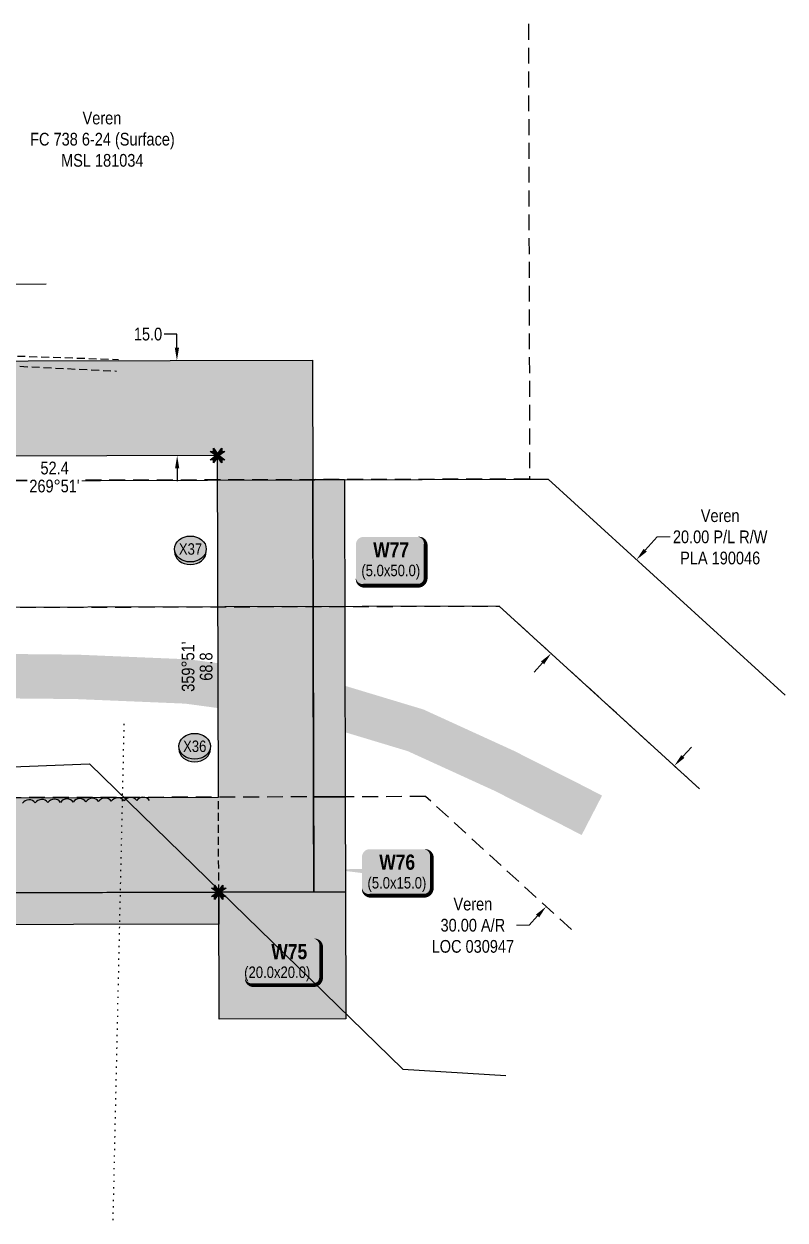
# Model space of a CAD drawing. Extents: x 471563 to 508050, y 6028961 to 6050146.
# Drawn here: x 476458 to 477058, y 6040316 to 6041258 of the extents above; entities that cross this region are included whole.
import ezdxf
from ezdxf.enums import TextEntityAlignment as Align

# ---------------------------------------------------------------- set-up
doc = ezdxf.new("R2010")
doc.units = 0
doc.header["$LTSCALE"] = 5
doc.header["$PDSIZE"] = 0.5
for name, pattern in [('0', [1, 1, 0]), ('foc-ACCESSROAD', [3.75, 2.5, -1.25]), ('foc-TOPO', [1, 0.2, -0.8]), ('foc-TRAV', [1.875, 1.25, -0.625]), ('UG_PIPE', [1.875, 1.25, -0.625])]:
    doc.linetypes.add(name, pattern=pattern)
doc.layers.get('Defpoints').update_dxf_attribs({"color": 9})
for name, color, linetype in [('AS-PIPE-AG', 44, 'Continuous'), ('AS-PIPE-UG', 44, 'UG_PIPE'), ('AS-ROADS', 254, 'Continuous'), ('C-AR', 13, 'foc-ACCESSROAD'), ('C-RW', 13, 'Continuous'), ('C-WS', 13, 'foc-ACCESSROAD'), ('L-BD1', 253, 'Continuous'), ('L-MON', 1, 'Continuous'), ('P-CROSSINGS', 250, 'Continuous'), ('P-PROPOSED', 10, 'Continuous'), ('P-PROPOSED-H', 21, 'Continuous'), ('P-TEMP-BLOCKS', 250, 'Continuous'), ('P-TEMP-H', 41, 'Continuous'), ('P-TEMP_WORKSPACE', 46, 'Continuous'), ('P-TRAV', 4, 'foc-TRAV'), ('P-TXT', 4, 'Continuous'), ('P-WORKAREA', 113, 'Continuous'), ('P-WORKAREA-H', 111, 'Continuous'), ('T-BUSH', 110, '0'), ('T-VEGETATION-CHANGE', 104, 'foc-TOPO'), ('WETLAND', 143, 'Continuous')]:
    doc.layers.add(name, color=color, linetype=linetype)
doc.layers.add('C-AR-T', color=13, linetype='Continuous', lineweight=9)
doc.styles.add('80', font='ARIALN.TTF', dxfattribs={"height": 10})
doc.styles.add('80CG', font='ARIALN.TTF', dxfattribs={"height": 10})
doc.styles.add('80L', font='ARIALN.TTF', dxfattribs={"height": 10})
doc.styles.add('BOLD', font='ARIALNB.TTF')
doc.styles.add('Crossing', font='ARIALN.TTF', dxfattribs={"height": 10})
doc.dimstyles.new('Compass 5 000', dxfattribs={"dimscale": 5, "dimtxt": 9, "dimasz": 2, "dimexe": 0.2, "dimexo": 0.0625, "dimgap": 0.5, "dimtad": 0, "dimtih": 1, "dimtoh": 1, "dimzin": 0, "dimdsep": 46, "dimtxsty": '80CG', "dimcen": 0.1, "dimse1": 1, "dimse2": 1, "dimclrd": 256, "dimclrt": 256, "dimaunit": 1, "dimadec": 4, "dimazin": 0, "dimtfac": 0.06, "dimtofl": 0, "dimtmove": 0, "dimatfit": 1, "dimfxl": 0.2, "dimtolj": 1, "dimtzin": 0, "dimlwd": -1, "dimarcsym": 0})

# ---------------------------------------------------------------- blocks, each defined once
blk = doc.blocks.new('xing2')
h = blk.add_hatch(color=50)
h.dxf.hatch_style = 1
edge = h.paths.add_edge_path()
edge.add_ellipse((0, 0), major_axis=(-12.5, 0), ratio=0.8162973455633619, start_angle=0, end_angle=360)
h = blk.add_hatch(color=250)
h.dxf.hatch_style = 1
edge = h.paths.add_edge_path()
edge.add_ellipse((0, -2.047489049626165), major_axis=(-12.5, 0), ratio=0.8162973455633619, start_angle=0, end_angle=180)
edge.add_line((12.5, -2.047489049626165), (12.5, 0))
edge.add_ellipse((0, 0), major_axis=(-12.5, 0), ratio=0.8162973455633619, start_angle=0, end_angle=180, ccw=False)
edge.add_line((-12.5, 0), (-12.5, -2.047489049626165))
at = {"color": 250}
blk.add_ellipse((0, 0), major_axis=(-12.5, 0), ratio=0.8162973455633619, dxfattribs=at)
blk.add_ellipse((0, -2.047489049626165), major_axis=(-12.5, 0), ratio=0.8162973455633619, start_param=0, end_param=3.141592653589793, dxfattribs=at)
at = {"color": 250, "style": 'Crossing'}
blk.add_attdef('CROSSING', text='', height=9, dxfattribs=at).set_placement((0.08916442567715421, 0.0199513138486509), align=Align.MIDDLE_CENTER)
at = {"color": 250, "style": 'Crossing', "flags": 1}
for tag, p in [('OWNER', (0.08916442567715421, -12.49201765665748)), ('DESCRIPTION', (0.08916442567715421, -25.770021277247)), ('LOCATION', (0.08916442567715421, -39.30337514164421)), ('DWG_REF', (0.08916442567715421, -52.83672900604233))]:
    blk.add_attdef(tag, text='', height=9, dxfattribs=at).set_placement(p, align=Align.MIDDLE_CENTER)
blk = doc.blocks.new('TEMP')
h = blk.add_hatch(color=255)
h.dxf.hatch_style = 1
h.paths.add_polyline_path([(-5.274162218071865e-10, 0.2514284397220763), (-0.6656854269836916, 1.152061669657268), (-0.6656854269836914, 0.6656854303339061), (-1.152061663105632, 0.6656854303339061), (-0.2514284404497631, 5.273246284076549e-10), (-1.152061661774314, -0.665685419564579), (-0.6656854224511335, -0.6656854195645793), (-0.6656854224511335, -1.152061655686338), (-5.273248504522599e-10, -0.2514284436956583), (0.6656854183820542, -1.152061663420681), (0.6656854183820542, -0.6656854208922597), (1.152061656810019, -0.6656854053035203), (0.2514284429676993, 5.273251835191672e-10), (1.152061671303363, 0.6656854258011662), (0.6656854287749412, 0.6656854258011663), (0.6656854131859291, 1.15206166422904)])
h.paths.add_polyline_path([(0.5656854229146121, 0.8485281473411305), (0.5656854319800914, 0.5656854258011663), (0.8485281444547581, 0.5656854258011663), (0.08318903393992505, -1.110223024625157e-16), (0.8485281399220184, -0.5656854150320215), (0.5656854183820542, -0.5656854240973189), (0.5656854183820542, -0.8485281365719858), (1.110223024625157e-16, -0.08318903609469996), (-0.5656854224511336, -0.848528132039064), (-0.5656854224511336, -0.5656854195645794), (-0.8485281349258003, -0.5656854195645796), (-0.08318903284889523, 0), (-0.8485281394583577, 0.5656854303339061), (-0.5656854269836913, 0.5656854303339061), (-0.5656854269836913, 0.8485281428085727), (0, 0.08318903069412065)], flags=16)
h = blk.add_hatch(color=1)
h.dxf.hatch_style = 1
h.paths.add_polyline_path([(0, 0.08318903069412048), (-0.5656854269836913, 0.8485281428085726), (-0.5656854269836911, 0.5656854303339061), (-0.8485281394583579, 0.5656854303339061), (-0.08318903284889523, 0), (-0.8485281349258, -0.5656854195645791), (-0.5656854224511336, -0.5656854195645792), (-0.5656854224511336, -0.8485281320390639), (1.110223024625157e-16, -0.08318903609469996), (0.5656854183820542, -0.8485281365719854), (0.5656854183820542, -0.5656854240973188), (0.8485281399220186, -0.5656854150320215), (0.08318903393992516, -5.551115123125783e-17), (0.8485281444547583, 0.5656854258011663), (0.5656854319800915, 0.5656854258011663), (0.5656854229146121, 0.8485281473411305)])
h = blk.add_hatch(color=1)
h.dxf.hatch_style = 1
h.paths.add_polyline_path([(-0.0831890328488953, 0), (-0.8485281394583578, 0.5656854303339061), (-0.5656854269836913, 0.5656854303339061), (-0.5656854269836913, 0.8485281428085727), (0, 0.0831890306941205), (0.5656854229146121, 0.8485281473411305), (0.5656854319800914, 0.5656854258011663), (0.8485281444547581, 0.5656854258011663), (0.0831890339399252, 0), (0.8485281399220184, -0.5656854150320214), (0.5656854183820542, -0.5656854240973189), (0.5656854183820542, -0.8485281365719856), (0, -0.08318903609469999), (-0.5656854224511335, -0.848528132039064), (-0.5656854224511335, -0.5656854195645792), (-0.8485281349258001, -0.5656854195645792)])
at = {"color": 1}
for p, q in [((-0.0831890328488953, 0), (0.0831890339399252, 0)), ((0, 0.0831890306941205), (0, -0.08318903609469999))]:
    blk.add_line(p, q, dxfattribs=at)
at = {"color": 255, "flags": 128}
blk.add_lwpolyline([(-0.251428440449763, 5.27325e-10), (-1.152061663105632, 0.6656854303339061), (-0.6656854269836914, 0.6656854303339061), (-0.6656854269836914, 1.152061669657268), (-5.274159999999999e-10, 0.2514284397220763), (0.6656854131859291, 1.15206166422904), (0.6656854287749412, 0.6656854258011663), (1.152061671303363, 0.6656854258011663), (0.2514284429676991, 5.27325e-10), (1.152061656810019, -0.6656854053035204), (0.6656854183820542, -0.6656854208922596), (0.6656854183820542, -1.152061663420681), (-5.27325e-10, -0.2514284436956586), (-0.6656854224511335, -1.152061655686338), (-0.6656854224511335, -0.6656854195645793), (-1.152061661774314, -0.6656854195645793)], close=True, dxfattribs=at)
at = {"color": 1, "flags": 128}
blk.add_lwpolyline([(-0.0831890328488953, 0), (-0.8485281394583578, 0.5656854303339061), (-0.5656854269836913, 0.5656854303339061), (-0.5656854269836913, 0.8485281428085727), (0, 0.0831890306941205), (0.5656854229146121, 0.8485281473411305), (0.5656854319800914, 0.5656854258011663), (0.8485281444547581, 0.5656854258011663), (0.0831890339399252, 0), (0.8485281399220184, -0.5656854150320214), (0.5656854183820542, -0.5656854240973189), (0.5656854183820542, -0.8485281365719856), (0, -0.08318903609469999), (-0.5656854224511335, -0.848528132039064), (-0.5656854224511335, -0.5656854195645792), (-0.8485281349258001, -0.5656854195645792)], close=True, dxfattribs=at)
blk = doc.blocks.new('*U82')
h = blk.add_hatch(color=191)
edge = h.paths.add_edge_path()
edge.add_line((-23.99999999999998, -18.12467346899211), (23.99999999999998, -18.12467346899211))
edge.add_arc((23.99999999999998, -12.12467346899211), 6, 270, 360)
edge.add_line((29.99999999999998, -12.12467346899211), (29.99999999999998, 12.5))
edge.add_arc((23.99999999999998, 12.5), 6, 0, 90)
edge.add_line((23.99999999999998, 18.5), (-23.99999999999998, 18.5))
edge.add_arc((-23.99999999999998, 12.5), 6, 90, 180)
edge.add_line((-29.99999999999998, 12.5), (-29.99999999999998, -12.12467346899211))
edge.add_arc((-23.99999999999998, -12.12467346899211), 6, 180, 270)
at = {"color": 250, "flags": 128}
blk.add_lwpolyline([(-23.99999999999998, -18.12467346899211, 3, 3, 0), (23.99999999999998, -18.12467346899211, 3, 3, 0.414213562373095), (29.99999999999998, -12.12467346899211, 3, 3, 0), (29.99999999999998, 12.5, 3, 0, 0.414213562373095), (23.99999999999998, 18.5, 0, 0, 0), (-23.99999999999998, 18.5, 0, 0, 0.414213562373095), (-29.99999999999998, 12.5, 0, 0, 0), (-29.99999999999998, -12.12467346899211, 0, 3, 0.414213562373095)], format="xyseb", close=True, dxfattribs=at)
at = {"flags": 128}
blk.add_lwpolyline([(27.24396544573335, 13.55995301634605, 0, 7.499999999999999, 0), (-3.398394867633905e-15, 3.944304526105059e-31, 0, 0, 0)], format="xyseb", dxfattribs=at)
at = {"color": 250}
for tag, p, height, style in [('TEMP_AREA_W1_001', (-9.212824010914055, 2.244292974654144), 12, 'BOLD'), ('ENTER_TEXT_001', (-30.65893587994544, -12.47010782646594), 9, '80')]:
    blk.add_attdef(tag, p, '', height=height, dxfattribs=dict(at, style=style))
blk = doc.blocks.new('*U332')
h = blk.add_hatch(color=191)
edge = h.paths.add_edge_path()
edge.add_line((-21.49999999999998, -18.12467346899211), (21.49999999999998, -18.12467346899211))
edge.add_arc((21.49999999999998, -12.12467346899211), 6, 270, 360)
edge.add_line((27.49999999999998, -12.12467346899211), (27.49999999999998, 12.5))
edge.add_arc((21.49999999999998, 12.5), 6, 0, 90)
edge.add_line((21.49999999999998, 18.5), (-21.49999999999998, 18.5))
edge.add_arc((-21.49999999999998, 12.5), 6, 90, 180)
edge.add_line((-27.49999999999998, 12.5), (-27.49999999999998, -12.12467346899211))
edge.add_arc((-21.49999999999998, -12.12467346899211), 6, 180, 270)
at = {"color": 250, "flags": 128}
blk.add_lwpolyline([(-21.49999999999998, -18.12467346899211, 3, 3, 0), (21.49999999999998, -18.12467346899211, 3, 3, 0.414213562373095), (27.49999999999998, -12.12467346899211, 3, 3, 0), (27.49999999999998, 12.5, 3, 0, 0.414213562373095), (21.49999999999998, 18.5, 0, 0, 0), (-21.49999999999998, 18.5, 0, 0, 0.414213562373095), (-27.49999999999998, 12.5, 0, 0, 0), (-27.49999999999998, -12.12467346899211, 0, 3, 0.414213562373095)], format="xyseb", close=True, dxfattribs=at)
at = {"flags": 128}
blk.add_lwpolyline([(-49.35291330517295, 2.498723335484804, 0, 7.499999999999999, 0), (-3.398394867633905e-15, -3.944304526105059e-31, 0, 0, 0)], format="xyseb", dxfattribs=at)
at = {"color": 250}
for tag, p, height, style in [('TEMP_AREA_W1_001', (-9.212824010914055, 2.244292974654144), 12, 'BOLD'), ('ENTER_TEXT_001', (-30.65893587994544, -12.47010782646594), 9, '80')]:
    blk.add_attdef(tag, p, '', height=height, dxfattribs=dict(at, style=style))
blk = doc.blocks.new('*U333')
h = blk.add_hatch(color=111)
edge = h.paths.add_edge_path()
edge.add_line((-21.49999999999998, -20), (21.49999999999998, -20))
edge.add_arc((21.49999999999998, -14), 6, 270, 360)
edge.add_line((27.49999999999998, -14), (27.49999999999998, 12.5))
edge.add_arc((21.49999999999998, 12.5), 6, 0, 90)
edge.add_line((21.49999999999998, 18.5), (-21.49999999999998, 18.5))
edge.add_arc((-21.49999999999998, 12.5), 6, 90, 180)
edge.add_line((-27.49999999999998, 12.5), (-27.49999999999998, -14))
edge.add_arc((-21.49999999999998, -14), 6, 180, 270)
at = {"color": 250, "flags": 128}
blk.add_lwpolyline([(-21.49999999999998, -20, 3, 3, 0), (21.49999999999998, -20, 3, 3, 0.414213562373095), (27.49999999999998, -14, 3, 3, 0), (27.49999999999998, 12.5, 3, 0, 0.414213562373095), (21.49999999999998, 18.5, 0, 0, 0), (-21.49999999999998, 18.5, 0, 0, 0.414213562373095), (-27.49999999999998, 12.5, 0, 0, 0), (-27.49999999999998, -14, 0, 3, 0.414213562373095)], format="xyseb", close=True, dxfattribs=at)
at = {"flags": 128}
blk.add_lwpolyline([(-20.8834165653104, 0.777613059175527, 0, 7.499999999999999, 0), (-3.398394867633905e-15, 0, 0, 0, 0)], format="xyseb", dxfattribs=at)
at = {"color": 250}
for tag, p, height, style in [('TEMP_AREA_W1_001', (-9.212824010914055, 2.244292974654144), 12, 'BOLD'), ('ENTER_TEXT_001', (-30.65893587994544, -12.47010782646594), 9, '80')]:
    blk.add_attdef(tag, p, '', height=height, dxfattribs=dict(at, style=style))
blk = doc.blocks.new('*D336')
at = {"layer": 'C-AR-T', "transparency": 16777216}
for p, q in [((476977.383207541, 6040681.065322019), (476984.1205729763, 6040688.455038318)), ((476862.9015303887, 6040555.498863768), (476856.1641649525, 6040548.109147467)), ((476856.1641649525, 6040548.109147467), (476846.164164952, 6040548.109147467))]:
    blk.add_line(p, q, dxfattribs=at)
at = {"layer": 'C-AR-T', "linetype": 'Continuous', "transparency": 16777216}
for points in [[(476976.1515881578, 6040682.188216258), (476978.6148269242, 6040679.94242778), (476970.6458421056, 6040673.67560572)], [(476861.6699110055, 6040556.621758007), (476864.133149772, 6040554.375969529), (476869.6388958246, 6040562.888580068)]]:
    blk.add_solid(points, dxfattribs=at)
at = {"layer": 'Defpoints', "color": 0, "linetype": 'Continuous', "transparency": 16777216}
for p in [(476938.9975550431, 6040702.530038921), (476837.9906087625, 6040591.743013269), (476869.6388958246, 6040562.888580068)]:
    blk.add_point(p, dxfattribs=at)
at = {"layer": 'C-AR-T', "linetype": 'Continuous', "transparency": 16777216, "insert": (476811.8633463983, 6040548.109147468), "char_height": 10, "attachment_point": 5, "style": '80CG'}
blk.add_mtext('\\A1;Veren\\P30.00 A/R\\PLOC 030947', dxfattribs=at)
blk = doc.blocks.new('*D338')
at = {"layer": 'C-AR-T', "transparency": 16777216}
for p, q in [((476947.6605612808, 6040843.507024758), (476957.2308350741, 6040854.003942278)), ((476957.2308350741, 6040854.003942278), (476967.2308350746, 6040854.003942278)), ((476866.8022728935, 6040754.819615973), (476860.0649054311, 6040747.429901522))]:
    blk.add_line(p, q, dxfattribs=at)
at = {"layer": 'C-AR-T', "linetype": 'Continuous', "transparency": 16777216}
for points in [[(476946.4289422054, 6040844.629919333), (476948.8921803562, 6040842.38413018), (476940.9231938184, 6040836.117310306)], [(476865.5706538181, 6040755.94251055), (476868.0338919689, 6040753.696721395), (476873.5396403559, 6040762.209330425)]]:
    blk.add_solid(points, dxfattribs=at)
at = {"layer": 'Defpoints', "color": 0, "linetype": 'Continuous', "transparency": 16777216}
for p in [(476937.7910777214, 6040838.9729304), (476940.9231938184, 6040836.117310306), (476870.4075242588, 6040765.064950519)]:
    blk.add_point(p, dxfattribs=at)
at = {"layer": 'C-AR-T', "linetype": 'Continuous', "transparency": 16777216, "insert": (477006.770398512, 6040854.003942277), "char_height": 10, "attachment_point": 5, "style": '80CG'}
blk.add_mtext('\\A1;Veren\\P20.00 P/L R/W\\PPLA 190046', dxfattribs=at)
blk = doc.blocks.new('*D339')
at = {"layer": 'Defpoints', "color": 0, "linetype": 'Continuous', "transparency": 16777216}
for p in [(476578.0450995576, 6040992.964203228), (476578.6549182185, 6040992.965582798), (476578.2146809938, 6040918.00321579)]:
    blk.add_point(p, dxfattribs=at)
at = {"layer": 'P-TXT', "transparency": 16777216}
for p, q in [((476578.6079559259, 6041013.724575699), (476568.6079559259, 6041013.724575699)), ((476578.6322956507, 6041002.965557209), (476578.6079559259, 6041013.724575699)), ((476578.8471222225, 6040908.004620949), (476578.8697447904, 6040898.004646538))]:
    blk.add_line(p, q, dxfattribs=at)
at = {"layer": 'P-TXT', "linetype": 'Continuous', "transparency": 16777216}
for points in [[(476580.2989580526, 6041002.969327637), (476576.9656332489, 6041002.961786781), (476578.6549182185, 6040992.965582798)], [(476580.5137846244, 6040908.008391377), (476577.1804598207, 6040908.000850521), (476578.8244996547, 6040918.00459536)]]:
    blk.add_solid(points, dxfattribs=at)
at = {"layer": 'P-TXT', "linetype": 'Continuous', "transparency": 16777216, "insert": (476555.8555684781, 6041013.724575699), "char_height": 10, "attachment_point": 5, "style": '80CG'}
blk.add_mtext('\\A1;15.0', dxfattribs=at)

msp = doc.modelspace()

# ---------------------------------------------------------------- hatches: boundary and pattern name
at = {"layer": 'P-PROPOSED-H'}
h = msp.add_hatch(color=256, dxfattribs=at)
h.dxf.hatch_style = 1
h.paths.add_polyline_path([(475424.6224170086, 6040645.887920636), (475424.790140619, 6040570.926923869), (475876.2784694337, 6040572.102252436), (475993.4211926442, 6040572.414910751), (476611.5915214836, 6040574.074068265), (476686.5524307402, 6040574.275261876), (476685.428025548, 6040993.207131552), (476348.8516860798, 6040992.492657803), (476348.9507207965, 6040917.348790832), (476610.6682251269, 6040918.076634225), (476611.3903278321, 6040649.034977468), (475993.2214923668, 6040647.375824056), (475876.0849730644, 6040647.063182082)])
at = {"layer": 'P-TEMP-H'}
h = msp.add_hatch(color=256, dxfattribs=at)
h.dxf.hatch_style = 1
h.paths.add_polyline_path([(476711.3379328239, 6040649.303234965), (476711.5391264807, 6040574.342325698), (476686.5524307402, 6040574.275261876), (476686.3512370828, 6040649.236171101)])
h = msp.add_hatch(color=256, dxfattribs=at)
h.dxf.hatch_style = 1
h.paths.add_polyline_path([(476611.6585853041, 6040549.087372515), (476153.549522885, 6040547.857816367), (476153.4824590645, 6040572.844512175), (476611.5915214836, 6040574.074068265)])
h = msp.add_hatch(color=256, dxfattribs=at)
h.dxf.hatch_style = 1
h.paths.add_polyline_path([(476711.5391264807, 6040574.342325698), (476711.8073840493, 6040474.394720832), (476611.8597790489, 6040474.12646329), (476611.5915214836, 6040574.074068265)])
at = {"layer": 'P-WORKAREA-H'}
h = msp.add_hatch(color=256, dxfattribs=at)
h.dxf.hatch_style = 1
h.paths.add_polyline_path([(476686.3512370823, 6040649.236171101), (476685.6805814824, 6040899.109620744), (476710.667273898, 6040899.177926234), (476711.3379328239, 6040649.303234965)])

# ---------------------------------------------------------------- linework, layer by layer
at = {"layer": 'AS-PIPE-AG', "flags": 128}
msp.add_lwpolyline([(476232.258420736, 6040962.522777344), (476233.7234207357, 6040962.597777527), (476232.0834207356, 6040971.057777527), (476291.4784207389, 6040971.677777463), (476291.0584207359, 6041051.897777462), (476291.3034207394, 6041053.047777469), (476475.7134207356, 6041053.337777399)], dxfattribs=at)
at = {"layer": 'AS-PIPE-UG', "flags": 128}
for points in [[(476244.9634207355, 6040962.387777526), (476285.603420736, 6040963.682777525), (476307.8684207355, 6040964.277777526), (476317.6284207396, 6040969.082777404), (476355.1184207359, 6040986.617777402), (476375.3534207357, 6040991.717777526), (476438.5584207356, 6040989.207777526), (476531.0534207356, 6040984.6427774)], [(476302.9084207359, 6040998.492777464), (476330.808420728, 6040997.742777462), (476376.0734207355, 6040997.407777462), (476440.0434207355, 6040996.93277747), (476532.718420736, 6040993.762777464)]]:
    msp.add_lwpolyline(points, dxfattribs=at)
at = {"layer": 'AS-ROADS', "const_width": 34.98178774999948, "flags": 128}
msp.add_lwpolyline([(476905.6334207361, 6040634.707777463), (476890.293420736, 6040642.637777498), (476836.413420736, 6040669.862777509), (476766.718420736, 6040701.687777421), (476681.563420736, 6040727.357777449), (476586.5534207398, 6040740.147777521), (476499.3484207398, 6040743.78777746), (476401.5434207361, 6040744.762777525), (476285.7434207376, 6040744.197777526), (476158.4784207396, 6040743.327777465), (476030.103420736, 6040742.732777497), (475893.5034207361, 6040742.577777478), (475760.19842074, 6040741.937777498), (475631.2384207344, 6040741.027777447), (475498.5334207359, 6040740.347777465), (475424.4120875373, 6040739.890826793)], dxfattribs=at)
at = {"layer": 'C-AR'}
for points in [[(475424.2868983122, 6040795.841857688), (475755.4275099754, 6040796.708886679), (475867.534520213, 6040796.998253349), (475872.5673142808, 6040797.013389948), (475967.4829173747, 6040797.261116089), (476832.5871926486, 6040799.546508125), (476990.5464167727, 6040655.531904203)], [(476889.5394276112, 6040544.744831462), (476774.6706293884, 6040649.473218663), (475993.2214923668, 6040647.375824056), (475876.0849730644, 6040647.063182082), (475424.6224170086, 6040645.887920636)]]:
    msp.add_lwpolyline(points, dxfattribs=at)
at = {"layer": 'C-RW'}
msp.add_lwpolyline([(476990.5464167727, 6040655.531904203), (476832.5871926486, 6040799.546508125), (475967.4829380382, 6040797.268621203), (475872.5673239377, 6040797.01689231), (475867.534540917, 6040797.005758511), (475755.4292634167, 6040796.711883897), (475674.8777140633, 6040896.612123147), (475792.1484980659, 6040896.81928145), (475867.2736595172, 6040896.963649812), (475967.2195814936, 6040897.226516417), (476249.0294330608, 6040897.664914063), (476248.8717760931, 6041017.289170028), (476348.8188322897, 6041017.420893734), (476348.9762170642, 6040898.003169173), (476856.6019349591, 6040899.557025559), (476871.2979680247, 6040899.596181352), (477057.9298198686, 6040729.43975991)], dxfattribs=at)
at = {"layer": 'C-WS'}
msp.add_lwpolyline([(476855.6613630311, 6041258.075952716), (476856.6019458233, 6040899.561028357), (476326.8132204371, 6040898.170247248), (476226.8027417921, 6040897.905477416), (475967.2195814936, 6040897.226516417), (475867.2736595172, 6040896.963649812), (475792.1521009177, 6040896.754727161), (475776.5604854376, 6040916.080044641), (475757.0615573828, 6040940.265502604), (475756.8699615023, 6041015.966543496), (475756.2418849533, 6041255.18944143)], dxfattribs=at)
at = {"layer": 'P-PROPOSED'}
msp.add_lwpolyline([(475424.6224170086, 6040645.887920636), (475876.0849730644, 6040647.063182082), (475993.2214923668, 6040647.375824056), (476611.3903278321, 6040649.034977468), (476610.6682251269, 6040918.076634225), (476348.9507207965, 6040917.348790832), (476348.8516860798, 6040992.492657803), (476685.428025548, 6040993.207131552), (476686.5524307402, 6040574.275261876), (476611.5915214836, 6040574.074068265), (475993.4211926442, 6040572.414910751), (475876.2784694337, 6040572.102252436), (475424.790140619, 6040570.926923869)], dxfattribs=at)
at = {"layer": 'P-TEMP_WORKSPACE'}
for points in [[(476711.3379328239, 6040649.303234965), (476711.5391264807, 6040574.342325698), (476686.5524307402, 6040574.275261876), (476686.3512370828, 6040649.236171101)], [(476611.6585853247, 6040549.087372515), (476611.6585853041, 6040549.087372515), (476153.549522885, 6040547.857816367), (476153.4824590645, 6040572.844512175), (476611.5915214836, 6040574.074068265)], [(476711.5391264807, 6040574.342325698), (476711.8073840493, 6040474.394720832), (476611.8597790489, 6040474.12646329), (476611.5915214836, 6040574.074068265)]]:
    msp.add_lwpolyline(points, close=True, dxfattribs=at)
at = {"layer": 'P-TRAV', "flags": 128}
msp.add_lwpolyline([(476611.5915214836, 6040574.074068265), (476611.3903278321, 6040649.034977468)], dxfattribs=at)
at = {"layer": 'P-WORKAREA'}
msp.add_lwpolyline([(476686.3512370823, 6040649.236171101), (476685.6805814824, 6040899.109620744), (476710.667273898, 6040899.177926234), (476711.3379328239, 6040649.303234965)], close=True, dxfattribs=at)
at = {"layer": 'T-BUSH', "linetype": 'Continuous', "flags": 128}
msp.add_lwpolyline([(476556.9202015512, 6040646.510106998, 0.52056705), (476546.9279664675, 6040646.287504221, 0.52056705), (476536.9357313873, 6040646.06490156, 0.52056705), (476526.9434963001, 6040645.842298784, 0.52056705), (476516.9512612199, 6040645.619696123, 0.52056705), (476506.9590261327, 6040645.397093346, 0.52056705), (476496.9667910491, 6040645.174490685, 0.52056705), (476486.9745559652, 6040644.951887908, 0.52056705), (476476.9823208814, 6040644.729285248, 0.52056705), (476466.9900857978, 6040644.506682471, 0.52056705), (476456.9978507141, 6040644.28407981, 0.52056705)], format="xyb", dxfattribs=at)
at = {"layer": 'T-VEGETATION-CHANGE', "flags": 128}
msp.add_lwpolyline([(476528.3871614912, 6040315.912609563), (476537.1394526325, 6040708.509097829)], dxfattribs=at)
at = {"layer": 'WETLAND'}
msp.add_lwpolyline([(475424.6108074459, 6040651.07660369), (475874.5639207372, 6040650.479276581), (476509.6814207376, 6040675.249276638), (476756.6689207377, 6040434.721276539), (476837.817021575, 6040429.880253321)], dxfattribs=at)

# ---------------------------------------------------------------- block references
at = {"layer": 'L-MON', "xscale": 4.997357149999892, "yscale": 4.997357149999892, "zscale": 4.997357149999892}
for p in [(476610.6682251269, 6040918.076634225), (476611.5915214836, 6040574.074068265)]:
    msp.add_blockref('TEMP', p, dxfattribs=at)
at = {"layer": 'P-CROSSINGS', "xscale": 0.99947143, "yscale": 0.99947143, "zscale": 0.99947143}
for p, values in [((476589.2569348657, 6040844.491162311), {'CROSSING': 'X37'}), ((476592.5868662082, 6040689.090559517), {'CROSSING': 'X36'})]:
    msp.add_blockref('xing2', p, dxfattribs=at).add_auto_attribs(values)
at = {"layer": 'P-TEMP-BLOCKS'}
ref = msp.add_blockref('*U333', (476747.1729957504, 6040835.550848402), dxfattribs=dict(at, xscale=0.9994796499999833, yscale=0.9994796499999833, zscale=0.9994796499999833))
ref.add_attrib('TEMP_AREA_W1_001', 'W77', (476733.3343614151, 6040837.814426697), dxfattribs={"layer": '0', "color": 250, "height": 11.99375579999973, "style": 'BOLD'})
ref.add_attrib('ENTER_TEXT_001', '(5.0x50.0)', (476723.9760002856, 6040823.087229365), dxfattribs={"layer": '0', "color": 250, "height": 8.995316849999867, "style": '80'})
ref = msp.add_blockref('*U332', (476752.0018805025, 6040589.51339403), dxfattribs=dict(at, xscale=0.9994796499999833, yscale=0.9994796499999833, zscale=0.9994796499999833))
ref.add_attrib('TEMP_AREA_W1_001', 'W76', (476738.0977959308, 6040591.858785182), dxfattribs={"layer": '0', "color": 250, "height": 11.99375579999973, "style": 'BOLD'})
ref.add_attrib('ENTER_TEXT_001', '(5.0x15.0)', (476728.8048850377, 6040577.049774968), dxfattribs={"layer": '0', "color": 250, "height": 8.995316849999867, "style": '80'})
at = {"layer": 'P-TEMP-BLOCKS', "xscale": 0.9994796499999833, "yscale": 0.9994796499999833, "zscale": 0.9994796499999833}
msp.add_blockref('*U82', (476662.2771843218, 6040519.10797202), dxfattribs=at).add_auto_attribs({'TEMP_AREA_W1_001': 'W75', 'ENTER_TEXT_001': '(20.0x20.0)'})

# ---------------------------------------------------------------- texts
at = {"layer": 'C-AR-T', "insert": (476462.4218934614, 6041188.968417611), "char_height": 9.999999999999917, "width": 113.3742155525223, "attachment_point": 1, "style": '80L'}
msp.add_mtext('\\pi41.83377;Veren\\P\\pi0.5309;FC 738 6-24 (Surface)\\P\\pi24.91357;MSL 181034', dxfattribs=at)
at = {"layer": 'L-BD1', "linetype": 'Continuous', "style": '80L'}
for s, rotation, p in [('52.4', 0.1295999999976476, (476482.2399546774, 6040908.296612065)), ("359°51'", 90.15379999999855, (476587.3768944366, 6040751.830573792)), ('68.8', 90.15379999999855, (476601.6193110148, 6040751.868800167))]:
    msp.add_text(s, height=9.994714299999783, rotation=rotation, dxfattribs=at).set_placement(p, align=Align.MIDDLE)

# ---------------------------------------------------------------- dimensions: what is measured, and where the dimension line sits
at = {"layer": 'C-AR-T', "linetype": 'Continuous'}
for base, p1, p2, angle, text, picture, middle in [((476940.9231938184, 6040836.117310306), (476870.4075242584, 6040765.064950519), (476937.7910777214, 6040838.9729304), 47.643872037181616, 'Veren\\P20.00 P/L R/W\\PPLA 190046', '*D338', (477006.770398512, 6040854.003942277)), ((476869.6388958246, 6040562.888580068), (476938.9975550432, 6040702.530038922), (476837.9906087626, 6040591.743013271), 227.64388775165332, 'Veren\\P30.00 A/R\\PLOC 030947', '*D336', (476811.8633463983, 6040548.109147468))]:
    dim = msp.add_linear_dim(base=base, p1=p1, p2=p2, angle=angle, text=text, dimstyle='Compass 5 000', dxfattribs=at)
    dim.commit()
    dim.dimension.update_dxf_attribs({"geometry": picture, "text_midpoint": middle, "dimtype": 161})
at = {"layer": 'P-TXT', "linetype": 'Continuous'}
dim = msp.add_linear_dim(base=(476578.6549182185, 6040992.965582798), p1=(476578.2146809939, 6040918.003215792), p2=(476578.0450995577, 6040992.964203229), angle=90.12961787633256, text='15.0', dimstyle='Compass 5 000', dxfattribs=at)
dim.commit()
dim.dimension.update_dxf_attribs({"geometry": '*D339', "text_midpoint": (476555.8555684781, 6041013.724575699), "dimtype": 161})

# ---------------------------------------------------------------- next in the draw order: texts
at = {"layer": 'L-BD1', "linetype": 'Continuous', "insert": (476482.1380066801, 6040899.116015187), "char_height": 9.994714299999783, "width": 39.86200976256714, "attachment_point": 2, "rotation": 0.12959999999997668, "style": '80L', "bg_fill": 3, "box_fill_scale": 1.15, "bg_fill_color": 256, "bg_fill_true_color": 256, "bg_fill_transparency": 0}
msp.add_mtext("269°51'", dxfattribs=at)

doc.saveas('drawing.dxf')
